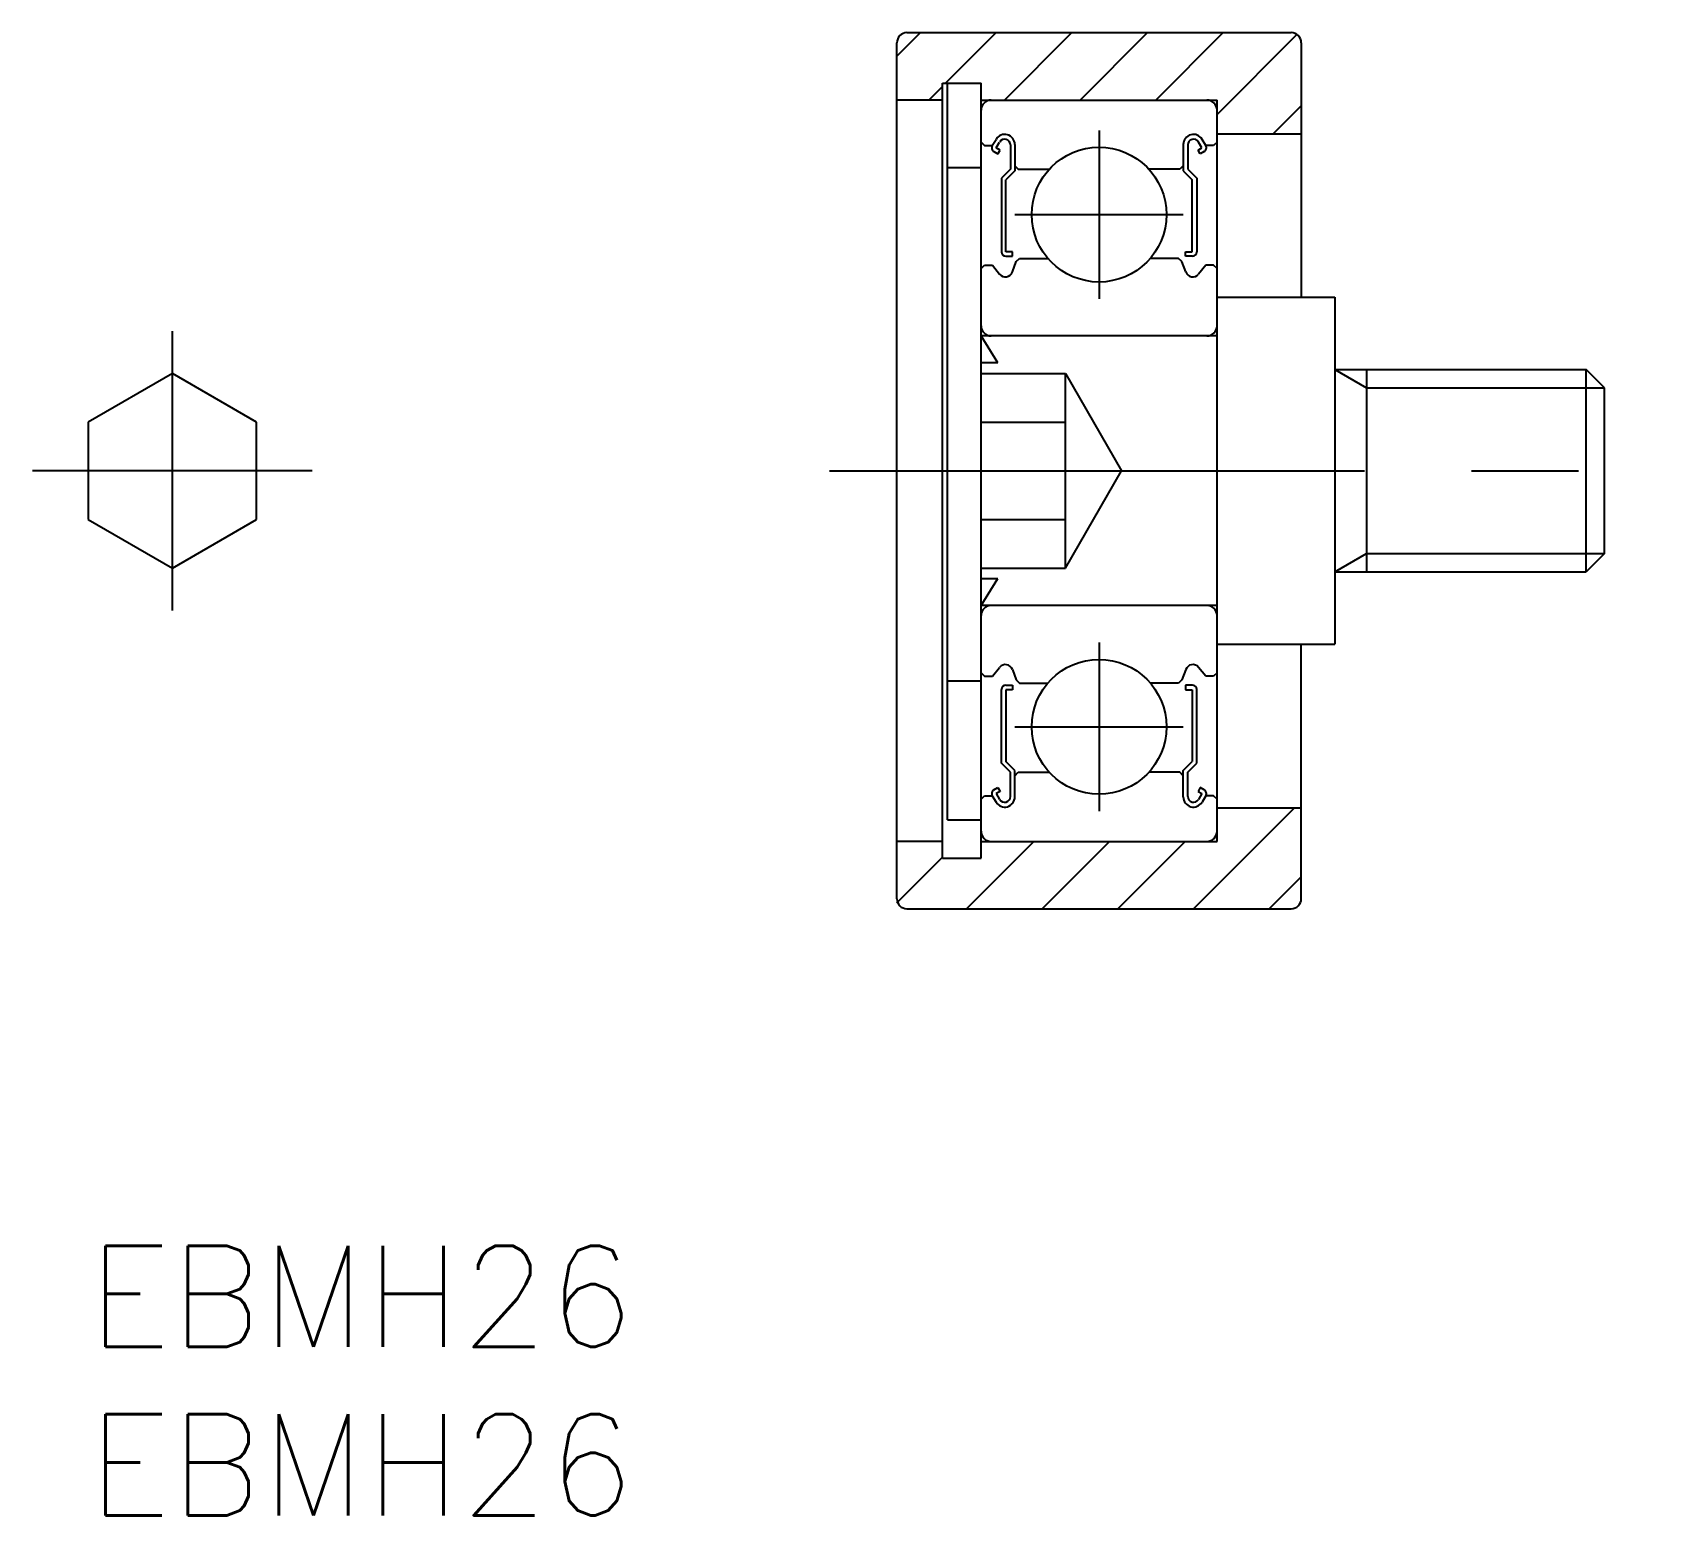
# Model space of a CAD drawing. Extents: x -1.6 to 46.8, y -8 to 36.
import ezdxf

# ---------------------------------------------------------------- set-up
doc = ezdxf.new("R2010")
doc.units = 0
doc.header["$LTSCALE"] = 0.5
doc.linetypes.add('CENTER', pattern=[50.8, 31.75, -6.35, 6.35, -6.35])
doc.linetypes.add('DASHED', pattern=[19.05, 12.7, -6.35])
for name, color, linetype in [('MSM_CENTER', 1, 'CENTER'), ('MSM_CONTINUOUS', 7, 'CONTINUOUS'), ('MSM_DASHED', 4, 'DASHED'), ('MSM_NARROW', 5, 'CONTINUOUS'), ('MSM_PART_NUMBER', 7, 'CONTINUOUS')]:
    doc.layers.add(name, color=color, linetype=linetype)
doc.styles.get("Standard").update_dxf_attribs({"font": 'txt.shx', "height": 3, "bigfont": 'bigfont.shx'})

# ---------------------------------------------------------------- blocks, each defined once
blk = doc.blocks.new('*U10')
at = {"layer": 'MSM_PART_NUMBER'}
blk.add_text('EBMH26', height=3, dxfattribs=at).set_placement((0, -3))
blk = doc.blocks.new('*U11')
at = {"layer": 'MSM_PART_NUMBER'}
blk.add_text('EBMH26', height=3, dxfattribs=at).set_placement((0, -8))

msp = doc.modelspace()

# ---------------------------------------------------------------- linework, layer by layer
at = {"layer": 'MSM_CENTER'}
for p, q in [((30, 33.1), (30, 28.1)), ((27.5, 30.6), (32.5, 30.6)), ((2.5, 18.854), (2.5, 27.146)), ((6.646, 23), (-1.646, 23)), ((22, 23), (46.804, 23)), ((30, 17.9), (30, 12.9)), ((27.5, 15.4), (32.5, 15.4))]:
    msp.add_line(p, q, dxfattribs=at)
at = {"layer": 'MSM_CONTINUOUS'}
for p, q in [((24.3, 36), (35.7, 36)), ((24, 10.3), (24, 35.7)), ((36, 35.7), (36, 28.15)), ((25.35, 34.5), (26.5, 34.5)), ((25.35, 11.5), (25.35, 34.5)), ((25.5, 12.644), (25.5, 34.5)), ((26.5, 11.5), (26.5, 34.5)), ((25.35, 34), (24, 34)), ((26.5, 34), (33.5, 34)), ((33.5, 12), (33.5, 34)), ((33.5, 33), (36, 33)), ((26.5, 32.75), (26.6, 32.65)), ((26.6, 32.65), (26.833, 32.65)), ((26.832, 32.648), (26.942, 32.833)), ((26.879, 32.469), (26.998, 32.401)), ((26.949, 32.583), (27.05, 32.755)), ((27.064, 32.517), (26.949, 32.583)), ((26.998, 32.401), (27.064, 32.517)), ((27.367, 32.668), (27.367, 31.95)), ((27.5, 32.681), (27.5, 31.895)), ((32.5, 32.681), (32.5, 31.895)), ((32.633, 32.668), (32.633, 31.95)), ((32.936, 32.517), (33.051, 32.583)), ((33.002, 32.401), (32.936, 32.517)), ((33.051, 32.583), (32.95, 32.755)), ((33.121, 32.469), (33.002, 32.401)), ((33.168, 32.648), (33.058, 32.833)), ((33.4, 32.65), (33.167, 32.65)), ((33.5, 32.75), (33.4, 32.65)), ((25.5, 32), (26.5, 32)), ((27.5, 32.05), (27.6, 31.95)), ((32.5, 32.05), (32.4, 31.95)), ((27.367, 31.95), (27.1, 31.683)), ((27.1, 31.683), (27.1, 29.495)), ((27.5, 31.895), (27.233, 31.628)), ((27.233, 29.498), (27.233, 31.628)), ((27.6, 31.95), (28.524, 31.95)), ((32.4, 31.95), (31.476, 31.95)), ((32.5, 31.895), (32.767, 31.628)), ((32.633, 31.95), (32.9, 31.683)), ((32.767, 29.498), (32.767, 31.628)), ((32.9, 31.683), (32.9, 29.495)), ((26.5, 29), (26.6, 29.1)), ((26.6, 29.1), (26.833, 29.1)), ((26.833, 29.1), (27.05, 28.835)), ((27.23, 29.365), (27.433, 29.365)), ((27.433, 29.498), (27.233, 29.498)), ((27.427, 28.899), (27.539, 29.206)), ((27.433, 29.365), (27.433, 29.498)), ((27.539, 29.206), (27.639, 29.3)), ((27.639, 29.3), (28.48, 29.3)), ((32.361, 29.3), (31.52, 29.3)), ((32.461, 29.206), (32.361, 29.3)), ((32.573, 28.899), (32.461, 29.206)), ((32.567, 29.365), (32.567, 29.498)), ((32.567, 29.498), (32.767, 29.498)), ((32.77, 29.365), (32.567, 29.365)), ((33.167, 29.1), (32.95, 28.835)), ((33.4, 29.1), (33.167, 29.1)), ((33.5, 29), (33.4, 29.1)), ((33.5, 28.15), (37, 28.15)), ((37, 28.15), (37, 17.85)), ((33.5, 27), (26.5, 27)), ((2.5, 25.887), (0, 24.443)), ((5, 24.443), (2.5, 25.887)), ((37, 26), (44.458, 26)), ((37.938, 26), (37.938, 20)), ((44.458, 20), (44.458, 26)), ((45, 25.459), (44.458, 26)), ((45, 20.541), (45, 25.459)), ((0, 24.443), (0, 21.557)), ((5, 21.557), (5, 24.443)), ((0, 21.557), (2.5, 20.113)), ((2.5, 20.113), (5, 21.557)), ((45, 20.541), (44.458, 20)), ((37, 20), (44.458, 20)), ((33.5, 19), (26.5, 19)), ((33.5, 17.85), (37, 17.85)), ((36, 10.3), (36, 17.85)), ((26.5, 17), (26.6, 16.9)), ((26.833, 16.9), (27.05, 17.165)), ((27.427, 17.101), (27.539, 16.794)), ((32.573, 17.101), (32.461, 16.794)), ((33.167, 16.9), (32.95, 17.165)), ((33.5, 17), (33.4, 16.9)), ((25.5, 16.767), (26.5, 16.767)), ((26.6, 16.9), (26.833, 16.9)), ((27.1, 14.317), (27.1, 16.505)), ((27.23, 16.635), (27.433, 16.635)), ((27.433, 16.502), (27.233, 16.502)), ((27.233, 16.502), (27.233, 14.372)), ((27.433, 16.635), (27.433, 16.502)), ((27.539, 16.794), (27.639, 16.7)), ((27.639, 16.7), (28.48, 16.7)), ((32.361, 16.7), (31.52, 16.7)), ((32.461, 16.794), (32.361, 16.7)), ((32.567, 16.635), (32.567, 16.502)), ((32.77, 16.635), (32.567, 16.635)), ((32.567, 16.502), (32.767, 16.502)), ((32.767, 16.502), (32.767, 14.372)), ((32.9, 14.317), (32.9, 16.505)), ((33.4, 16.9), (33.167, 16.9)), ((27.367, 14.05), (27.1, 14.317)), ((27.5, 14.105), (27.233, 14.372)), ((27.5, 13.319), (27.5, 14.105)), ((32.5, 14.105), (32.767, 14.372)), ((32.5, 13.319), (32.5, 14.105)), ((32.633, 14.05), (32.9, 14.317)), ((26.879, 13.531), (26.998, 13.599)), ((26.998, 13.599), (27.064, 13.483)), ((27.367, 13.332), (27.367, 14.05)), ((27.5, 13.95), (27.6, 14.05)), ((27.6, 14.05), (28.524, 14.05)), ((32.4, 14.05), (31.476, 14.05)), ((32.5, 13.95), (32.4, 14.05)), ((32.633, 13.332), (32.633, 14.05)), ((33.002, 13.599), (32.936, 13.483)), ((33.121, 13.531), (33.002, 13.599)), ((26.5, 13.25), (26.6, 13.35)), ((26.6, 13.35), (26.833, 13.35)), ((26.832, 13.352), (26.942, 13.167)), ((27.064, 13.483), (26.949, 13.417)), ((26.949, 13.417), (27.05, 13.245)), ((32.936, 13.483), (33.051, 13.417)), ((33.051, 13.417), (32.95, 13.245)), ((33.168, 13.352), (33.058, 13.167)), ((33.4, 13.35), (33.167, 13.35)), ((33.5, 13.25), (33.4, 13.35)), ((25.5, 12.644), (26.5, 12.644)), ((33.5, 13), (36, 13)), ((25.35, 12), (24, 12)), ((26.5, 12), (33.5, 12)), ((25.35, 11.5), (26.5, 11.5)), ((24.3, 10), (35.7, 10))]:
    msp.add_line(p, q, dxfattribs=at)
for centre in [(30, 30.6), (30, 15.4)]:
    msp.add_circle(centre, 2, dxfattribs=at)
for centre, radius, start, end in [((24.3, 35.7), 0.3, 90, 180), ((35.7, 35.7), 0.3, 0, 90), ((26.8, 33.7), 0.3, 90, 180), ((33.2, 33.7), 0.3, 0, 90), ((27.2, 32.681), 0.3, 0, 149.3826), ((32.8, 32.681), 0.3, 30.6174, 180), ((26.944, 32.582), 0.13, 149.3826, 240.0083), ((27.197, 32.668), 0.17, 0, 149.3789), ((32.803, 32.668), 0.17, 30.6211, 180), ((33.056, 32.582), 0.13, 299.9917, 30.6174), ((27.23, 29.495), 0.13, 180, 270), ((32.77, 29.495), 0.13, 270, 0), ((27.22, 28.974), 0.22, 219.2766, 340.0001), ((32.78, 28.974), 0.22, 199.9999, 320.7234), ((26.8, 27.3), 0.3, 180, 270), ((33.2, 27.3), 0.3, 270, 0), ((26.8, 18.7), 0.3, 90, 180), ((33.2, 18.7), 0.3, 0, 90), ((27.22, 17.026), 0.22, 19.9999, 140.7234), ((32.78, 17.026), 0.22, 39.2766, 160.0001), ((27.23, 16.505), 0.13, 90, 180), ((32.77, 16.505), 0.13, 360, 90), ((26.944, 13.418), 0.13, 119.9917, 210.6174), ((27.2, 13.319), 0.3, 210.6174, 0), ((27.197, 13.332), 0.17, 210.6211, 0), ((32.8, 13.319), 0.3, 180, 329.3826), ((32.803, 13.332), 0.17, 180, 329.3789), ((33.056, 13.418), 0.13, 329.3826, 60.0083), ((26.8, 12.3), 0.3, 180, 270), ((33.2, 12.3), 0.3, 270, 0), ((24.3, 10.3), 0.3, 180, 270), ((35.7, 10.3), 0.3, 270, 0)]:
    msp.add_arc(centre, radius, start, end, dxfattribs=at)
at = {"layer": 'MSM_DASHED'}
for p, q in [((27, 26.2), (26.5, 27)), ((27, 26.2), (26.5, 26.2)), ((26.5, 25.887), (29, 25.887)), ((29, 25.887), (30.667, 23)), ((29, 20.113), (29, 25.887)), ((26.5, 24.443), (29, 24.443)), ((29, 20.113), (30.667, 23)), ((26.5, 21.557), (29, 21.557)), ((26.5, 20.113), (29, 20.113)), ((26.5, 19.8), (27, 19.8)), ((26.5, 19), (27, 19.8))]:
    msp.add_line(p, q, dxfattribs=at)
at = {"layer": 'MSM_NARROW'}
for p, q in [((24, 35.3), (24.7, 36)), ((25.445, 34.5), (26.945, 36)), ((27.19, 34), (29.19, 36)), ((29.435, 34), (31.435, 36)), ((31.68, 34), (33.68, 36)), ((33.5, 33.575), (35.871, 35.946)), ((24.945, 34), (25.35, 34.405)), ((35.17, 33), (36, 33.83)), ((37, 26), (37.938, 25.459)), ((37.938, 25.459), (45, 25.459)), ((37, 20), (37.938, 20.541)), ((37.938, 20.541), (45, 20.541)), ((32.803, 10), (35.803, 13)), ((26.067, 10), (28.067, 12)), ((28.312, 10), (30.312, 12)), ((30.557, 10), (32.557, 12)), ((24, 10.178), (25.35, 11.528)), ((35.048, 10), (36, 10.952))]:
    msp.add_line(p, q, dxfattribs=at)

# ---------------------------------------------------------------- block references
at = {"layer": 'MSM_CONTINUOUS'}
for name in ['*U10', '*U11']:
    msp.add_blockref(name, (0, 0), dxfattribs=at)

doc.saveas('drawing.dxf')
